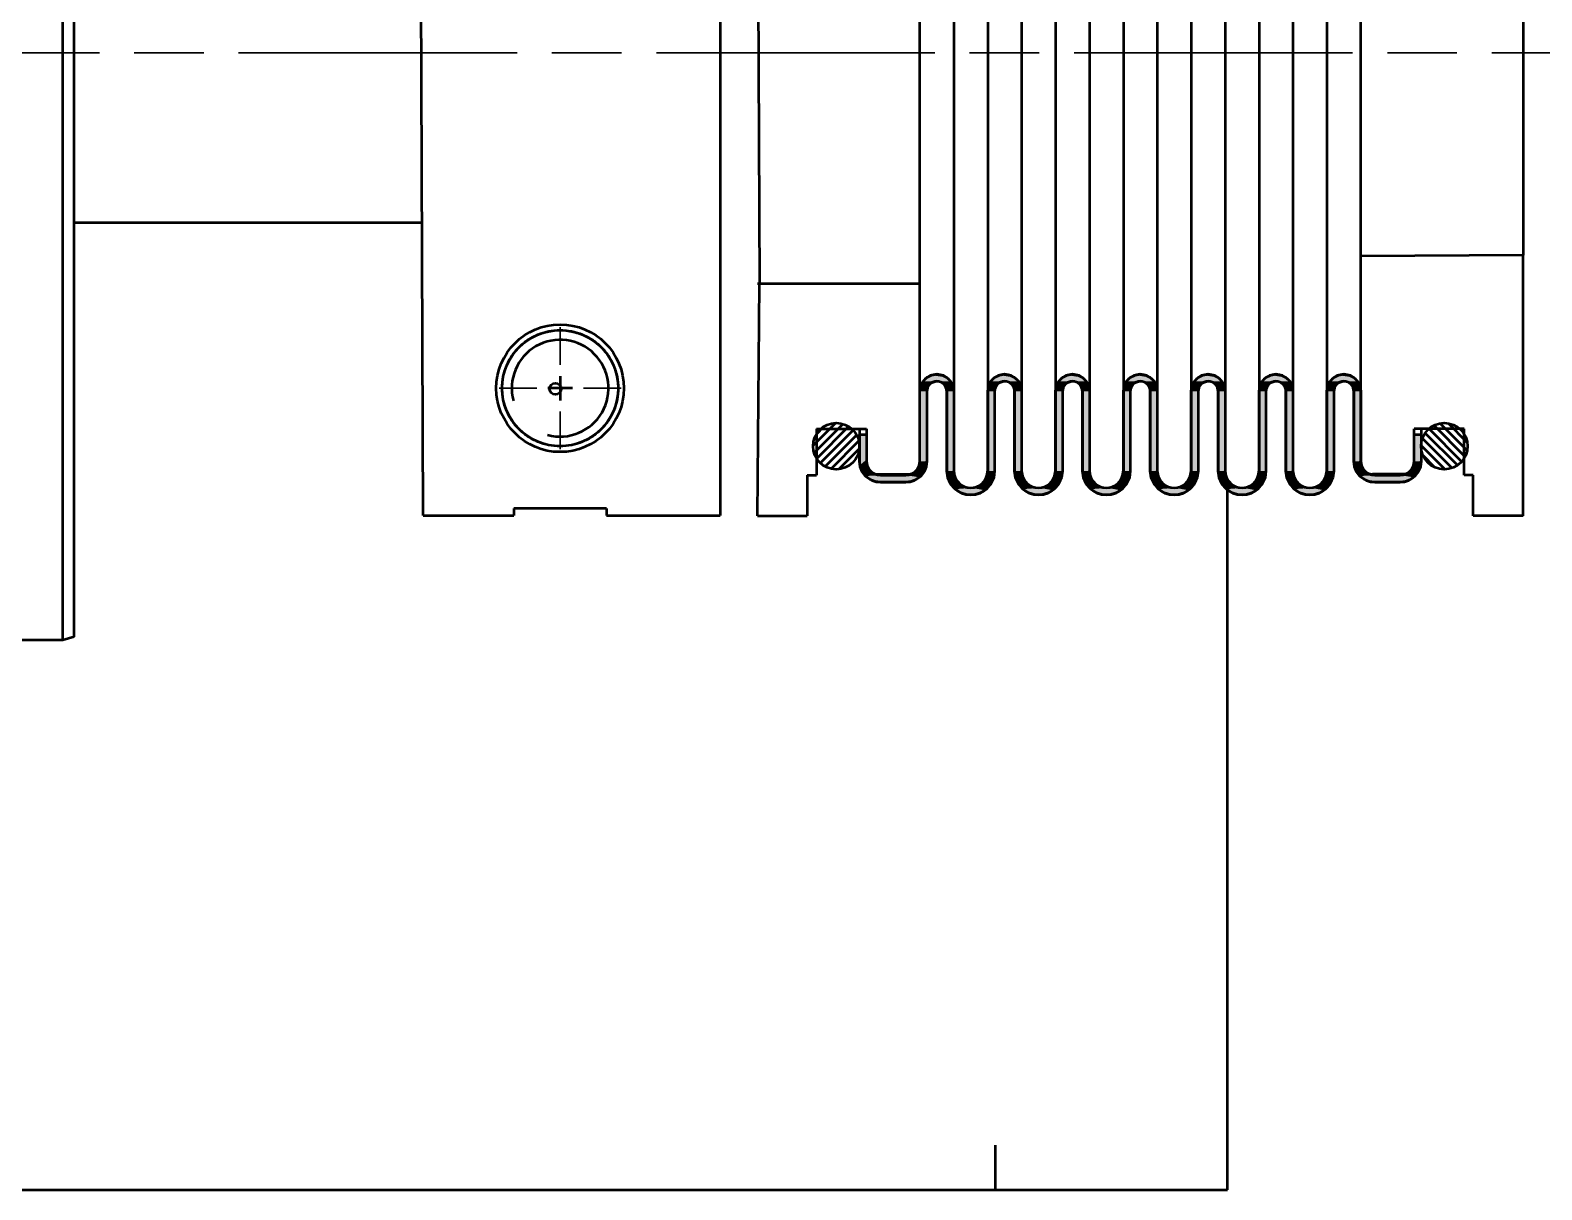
# Model space of a CAD drawing. Header units: millimetres. Extents: x 98 to 4367, y -12 to 2058.
# Drawn here: x 373.4 to 405.97, y 972.85 to 997.84 of the extents above; entities that cross this region are included whole.
import ezdxf

# ---------------------------------------------------------------- set-up
doc = ezdxf.new("R2010")
doc.units = ezdxf.units.MM
for name, pattern in [('AM_ISO08W050', [18, 12, -1.5, 3, -1.5]), ('AUSGEZOGEN', [0]), ('CENTER', [50.8, 31.75, -6.35, 6.35, -6.35])]:
    doc.linetypes.add(name, pattern=pattern)
doc.layers.get('0').update_dxf_attribs({"lineweight": 50})
for name, color, linetype, lineweight in [('DEFAULT_1', 7, 'CENTER', 30), ('L5STAR', 7, 'AUSGEZOGEN', 50), ('M2STAR', 7, 'AM_ISO08W050', 30)]:
    doc.layers.add(name, color=color, linetype=linetype, lineweight=lineweight)

# ---------------------------------------------------------------- blocks, each defined once
blk = doc.blocks.new('R159112030_5')
at = {"layer": 'M2STAR'}
blk.add_line((0, -29.5), (0, 370.107), dxfattribs=at)
blk = doc.blocks.new('*U740')
at = {"color": 2, "linetype": 'Continuous', "extrusion": (0, 0, -1)}
for points in [[(-114.11, 180.11), (-115.14, 180.1), (-113.9, 179.7)], [(-114.43, 180.43), (-116.48, 180.11), (-114.11, 180.11)], [(-116.48, 180.11), (-115.14, 180.1), (-114.11, 180.11)], [(-114.84, 180.64), (-116.15, 180.43), (-114.43, 180.43)], [(-116.15, 180.43), (-116.48, 180.11), (-114.43, 180.43)], [(-115.29, 180.71), (-115.74, 180.64), (-114.84, 180.64)], [(-115.74, 180.64), (-116.15, 180.43), (-114.84, 180.64)], [(-116.48, 180.11), (-115.44, 180.1), (-115.14, 180.1)], [(-116.48, 180.11), (-116.68, 179.7), (-115.44, 180.1)], [(-115.44, 180.1), (-116.68, 179.7), (-115.72, 180)], [(-115.72, 180), (-116.68, 179.7), (-115.95, 179.8)], [(-115.95, 179.8), (-116.68, 179.7), (-116.1, 179.54)], [(-116.68, 179.7), (-116.75, 179.25), (-116.1, 179.54)], [(-116.1, 179.54), (-116.75, 179.25), (-116.15, 179.25)], [(-116.15, 179.25), (-116.75, 172.37), (-116.15, 172.37)], [(-116.75, 179.25), (-116.75, 172.37), (-116.15, 179.25)], [(-116.75, 172.37), (-116.24, 171.79), (-116.15, 172.37)]]:
    blk.add_solid(points, dxfattribs=at)
blk = doc.blocks.new('*U741')
at = {"color": 2, "linetype": 'Continuous', "extrusion": (0, 0, -1)}
for points in [[(-119.96, 180.11), (-120.99, 180.1), (-119.75, 179.7)], [(-120.28, 180.43), (-122.32, 180.11), (-119.96, 180.11)], [(-122.32, 180.11), (-120.99, 180.1), (-119.96, 180.11)], [(-120.69, 180.64), (-122, 180.43), (-120.28, 180.43)], [(-122, 180.43), (-122.32, 180.11), (-120.28, 180.43)], [(-121.14, 180.71), (-121.59, 180.64), (-120.69, 180.64)], [(-121.59, 180.64), (-122, 180.43), (-120.69, 180.64)], [(-122.32, 180.11), (-121.29, 180.1), (-120.99, 180.1)], [(-122.32, 180.11), (-122.53, 179.7), (-121.29, 180.1)], [(-121.29, 180.1), (-122.53, 179.7), (-121.57, 180)], [(-121.57, 180), (-122.53, 179.7), (-121.8, 179.8)], [(-121.8, 179.8), (-122.53, 179.7), (-121.95, 179.54)], [(-122.53, 179.7), (-122.6, 179.25), (-121.95, 179.54)], [(-121.95, 179.54), (-122.6, 179.25), (-122, 179.25)], [(-122, 179.25), (-122.6, 172.37), (-122, 172.37)], [(-122.6, 179.25), (-122.6, 172.37), (-122, 179.25)], [(-122.6, 172.37), (-122.08, 171.79), (-122, 172.37)]]:
    blk.add_solid(points, dxfattribs=at)
blk = doc.blocks.new('*U742')
at = {"color": 2, "linetype": 'Continuous', "extrusion": (0, 0, -1)}
for points in [[(-125.8, 180.11), (-126.84, 180.1), (-125.6, 179.7)], [(-126.13, 180.43), (-128.17, 180.11), (-125.8, 180.11)], [(-128.17, 180.11), (-126.84, 180.1), (-125.8, 180.11)], [(-126.53, 180.64), (-127.84, 180.43), (-126.13, 180.43)], [(-127.84, 180.43), (-128.17, 180.11), (-126.13, 180.43)], [(-126.99, 180.71), (-127.44, 180.64), (-126.53, 180.64)], [(-127.44, 180.64), (-127.84, 180.43), (-126.53, 180.64)], [(-128.17, 180.11), (-127.13, 180.1), (-126.84, 180.1)], [(-128.17, 180.11), (-128.38, 179.7), (-127.13, 180.1)], [(-127.13, 180.1), (-128.38, 179.7), (-127.42, 180)], [(-127.42, 180), (-128.38, 179.7), (-127.65, 179.8)], [(-127.65, 179.8), (-128.38, 179.7), (-127.79, 179.54)], [(-128.38, 179.7), (-128.45, 179.25), (-127.79, 179.54)], [(-127.79, 179.54), (-128.45, 179.25), (-127.85, 179.25)], [(-127.85, 179.25), (-128.45, 172.37), (-127.85, 172.37)], [(-128.45, 179.25), (-128.45, 172.37), (-127.85, 179.25)], [(-128.45, 172.37), (-127.93, 171.79), (-127.85, 172.37)]]:
    blk.add_solid(points, dxfattribs=at)
blk = doc.blocks.new('*U743')
at = {"color": 2, "linetype": 'Continuous', "extrusion": (0, 0, -1)}
for points in [[(-131.65, 180.11), (-132.68, 180.1), (-131.44, 179.7)], [(-131.97, 180.43), (-134.01, 180.11), (-131.65, 180.11)], [(-134.01, 180.11), (-132.68, 180.1), (-131.65, 180.11)], [(-132.38, 180.64), (-133.69, 180.43), (-131.97, 180.43)], [(-133.69, 180.43), (-134.01, 180.11), (-131.97, 180.43)], [(-132.83, 180.71), (-133.28, 180.64), (-132.38, 180.64)], [(-133.28, 180.64), (-133.69, 180.43), (-132.38, 180.64)], [(-134.01, 180.11), (-132.98, 180.1), (-132.68, 180.1)], [(-134.01, 180.11), (-134.22, 179.7), (-132.98, 180.1)], [(-132.98, 180.1), (-134.22, 179.7), (-133.26, 180)], [(-133.26, 180), (-134.22, 179.7), (-133.49, 179.8)], [(-133.49, 179.8), (-134.22, 179.7), (-133.64, 179.54)], [(-134.22, 179.7), (-134.29, 179.25), (-133.64, 179.54)], [(-133.64, 179.54), (-134.29, 179.25), (-133.69, 179.25)], [(-133.69, 179.25), (-134.29, 172.37), (-133.69, 172.37)], [(-134.29, 179.25), (-134.29, 172.37), (-133.69, 179.25)], [(-134.29, 172.37), (-133.78, 171.79), (-133.69, 172.37)]]:
    blk.add_solid(points, dxfattribs=at)
blk = doc.blocks.new('*U744')
at = {"color": 2, "linetype": 'Continuous', "extrusion": (0, 0, -1)}
for points in [[(-137.5, 180.11), (-138.53, 180.1), (-137.29, 179.7)], [(-137.82, 180.43), (-139.86, 180.11), (-137.5, 180.11)], [(-139.86, 180.11), (-138.53, 180.1), (-137.5, 180.11)], [(-138.23, 180.64), (-139.54, 180.43), (-137.82, 180.43)], [(-139.54, 180.43), (-139.86, 180.11), (-137.82, 180.43)], [(-138.68, 180.71), (-139.13, 180.64), (-138.23, 180.64)], [(-139.13, 180.64), (-139.54, 180.43), (-138.23, 180.64)], [(-139.86, 180.11), (-138.83, 180.1), (-138.53, 180.1)], [(-139.86, 180.11), (-140.07, 179.7), (-138.83, 180.1)], [(-138.83, 180.1), (-140.07, 179.7), (-139.11, 180)], [(-139.11, 180), (-140.07, 179.7), (-139.34, 179.8)], [(-139.34, 179.8), (-140.07, 179.7), (-139.49, 179.54)], [(-140.07, 179.7), (-140.14, 179.25), (-139.49, 179.54)], [(-139.49, 179.54), (-140.14, 179.25), (-139.54, 179.25)], [(-139.54, 179.25), (-140.14, 172.37), (-139.54, 172.37)], [(-140.14, 179.25), (-140.14, 172.37), (-139.54, 179.25)], [(-140.14, 172.37), (-139.62, 171.79), (-139.54, 172.37)]]:
    blk.add_solid(points, dxfattribs=at)
blk = doc.blocks.new('*U745')
at = {"color": 2, "linetype": 'Continuous', "extrusion": (0, 0, -1)}
for points in [[(-143.34, 180.11), (-144.37, 180.1), (-143.13, 179.7)], [(-143.66, 180.43), (-145.71, 180.11), (-143.34, 180.11)], [(-145.71, 180.11), (-144.37, 180.1), (-143.34, 180.11)], [(-144.07, 180.64), (-145.38, 180.43), (-143.66, 180.43)], [(-145.38, 180.43), (-145.71, 180.11), (-143.66, 180.43)], [(-144.52, 180.71), (-144.98, 180.64), (-144.07, 180.64)], [(-144.98, 180.64), (-145.38, 180.43), (-144.07, 180.64)], [(-145.71, 180.11), (-144.67, 180.1), (-144.37, 180.1)], [(-145.71, 180.11), (-145.91, 179.7), (-144.67, 180.1)], [(-144.67, 180.1), (-145.91, 179.7), (-144.95, 180)], [(-144.95, 180), (-145.91, 179.7), (-145.18, 179.8)], [(-145.18, 179.8), (-145.91, 179.7), (-145.33, 179.54)], [(-145.91, 179.7), (-145.99, 179.25), (-145.33, 179.54)], [(-145.33, 179.54), (-145.99, 179.25), (-145.39, 179.25)], [(-145.39, 179.25), (-145.99, 172.37), (-145.39, 172.37)], [(-145.99, 179.25), (-145.99, 172.37), (-145.39, 179.25)], [(-145.99, 172.37), (-145.47, 171.79), (-145.39, 172.37)]]:
    blk.add_solid(points, dxfattribs=at)
blk = doc.blocks.new('*U746')
at = {"color": 2, "linetype": 'Continuous', "extrusion": (0, 0, -1)}
for points in [[(-149.19, 180.11), (-150.22, 180.1), (-148.98, 179.7)], [(-149.51, 180.43), (-151.55, 180.11), (-149.19, 180.11)], [(-151.55, 180.11), (-150.22, 180.1), (-149.19, 180.11)], [(-149.92, 180.64), (-151.23, 180.43), (-149.51, 180.43)], [(-151.23, 180.43), (-151.55, 180.11), (-149.51, 180.43)], [(-150.37, 180.71), (-150.82, 180.64), (-149.92, 180.64)], [(-150.82, 180.64), (-151.23, 180.43), (-149.92, 180.64)], [(-151.55, 180.11), (-150.52, 180.1), (-150.22, 180.1)], [(-151.55, 180.11), (-151.76, 179.7), (-150.52, 180.1)], [(-150.52, 180.1), (-151.76, 179.7), (-150.8, 180)], [(-150.8, 180), (-151.76, 179.7), (-151.03, 179.8)], [(-151.03, 179.8), (-151.76, 179.7), (-151.18, 179.54)], [(-151.76, 179.7), (-151.83, 179.25), (-151.18, 179.54)], [(-151.18, 179.54), (-151.83, 179.25), (-151.23, 179.25)], [(-151.23, 179.25), (-151.83, 173.21), (-151.23, 173.21)], [(-151.83, 179.25), (-151.83, 173.21), (-151.23, 179.25)], [(-151.83, 173.21), (-151.29, 172.75), (-151.23, 173.21)]]:
    blk.add_solid(points, dxfattribs=at)
blk = doc.blocks.new('*U747')
at = {"color": 2, "linetype": 'Continuous', "extrusion": (0, 0, -1)}
for points in [[(-115.14, 180.1), (-114.86, 180), (-113.9, 179.7)], [(-114.86, 180), (-114.63, 179.8), (-113.9, 179.7)], [(-114.63, 179.8), (-114.48, 179.54), (-113.9, 179.7)], [(-113.9, 179.7), (-114.48, 179.54), (-113.83, 179.25)], [(-114.48, 179.54), (-114.43, 179.25), (-113.83, 179.25)], [(-113.83, 179.25), (-114.43, 173.21), (-113.83, 173.21)], [(-114.43, 179.25), (-114.43, 173.21), (-113.83, 179.25)], [(-113.34, 172.24), (-113.9, 171.94), (-113, 172.07)], [(-113.6, 172.51), (-114.19, 172.31), (-113.34, 172.24)], [(-114.19, 172.31), (-113.9, 171.94), (-113.34, 172.24)], [(-113.77, 172.84), (-114.37, 172.75), (-113.6, 172.51)], [(-114.37, 172.75), (-114.19, 172.31), (-113.6, 172.51)], [(-113.83, 173.21), (-114.37, 172.75), (-113.77, 172.84)], [(-114.43, 173.21), (-114.37, 172.75), (-113.83, 173.21)]]:
    blk.add_solid(points, dxfattribs=at)
blk = doc.blocks.new('*U748')
at = {"color": 2, "linetype": 'Continuous', "extrusion": (0, 0, -1)}
for points in [[(-120.99, 180.1), (-120.71, 180), (-119.75, 179.7)], [(-120.71, 180), (-120.48, 179.8), (-119.75, 179.7)], [(-120.48, 179.8), (-120.33, 179.54), (-119.75, 179.7)], [(-119.75, 179.7), (-120.33, 179.54), (-119.68, 179.25)], [(-120.33, 179.54), (-120.28, 179.25), (-119.68, 179.25)], [(-119.68, 179.25), (-120.28, 172.37), (-119.68, 172.37)], [(-120.28, 179.25), (-120.28, 172.37), (-119.68, 179.25)], [(-119.68, 172.37), (-120.19, 171.79), (-119.61, 171.92)], [(-120.28, 172.37), (-120.19, 171.79), (-119.68, 172.37)], [(-119.08, 171.19), (-119.57, 170.81), (-118.67, 170.98)], [(-119.4, 171.51), (-119.95, 171.26), (-119.08, 171.19)], [(-119.95, 171.26), (-119.57, 170.81), (-119.08, 171.19)], [(-119.61, 171.92), (-120.19, 171.79), (-119.4, 171.51)], [(-120.19, 171.79), (-119.95, 171.26), (-119.4, 171.51)]]:
    blk.add_solid(points, dxfattribs=at)
blk = doc.blocks.new('*U749')
at = {"color": 2, "linetype": 'Continuous', "extrusion": (0, 0, -1)}
for points in [[(-126.84, 180.1), (-126.55, 180), (-125.6, 179.7)], [(-126.55, 180), (-126.33, 179.8), (-125.6, 179.7)], [(-126.33, 179.8), (-126.18, 179.54), (-125.6, 179.7)], [(-125.6, 179.7), (-126.18, 179.54), (-125.52, 179.25)], [(-126.18, 179.54), (-126.12, 179.25), (-125.52, 179.25)], [(-125.52, 179.25), (-126.12, 172.37), (-125.52, 172.37)], [(-126.12, 179.25), (-126.12, 172.37), (-125.52, 179.25)], [(-125.52, 172.37), (-126.04, 171.79), (-125.45, 171.92)], [(-126.12, 172.37), (-126.04, 171.79), (-125.52, 172.37)], [(-124.92, 171.19), (-125.41, 170.81), (-124.51, 170.98)], [(-125.24, 171.51), (-125.8, 171.26), (-124.92, 171.19)], [(-125.8, 171.26), (-125.41, 170.81), (-124.92, 171.19)], [(-125.45, 171.92), (-126.04, 171.79), (-125.24, 171.51)], [(-126.04, 171.79), (-125.8, 171.26), (-125.24, 171.51)]]:
    blk.add_solid(points, dxfattribs=at)
blk = doc.blocks.new('*U750')
at = {"color": 2, "linetype": 'Continuous', "extrusion": (0, 0, -1)}
for points in [[(-132.68, 180.1), (-132.4, 180), (-131.44, 179.7)], [(-132.4, 180), (-132.17, 179.8), (-131.44, 179.7)], [(-132.17, 179.8), (-132.02, 179.54), (-131.44, 179.7)], [(-131.44, 179.7), (-132.02, 179.54), (-131.37, 179.25)], [(-132.02, 179.54), (-131.97, 179.25), (-131.37, 179.25)], [(-131.37, 179.25), (-131.97, 172.37), (-131.37, 172.37)], [(-131.97, 179.25), (-131.97, 172.37), (-131.37, 179.25)], [(-131.37, 172.37), (-131.89, 171.79), (-131.3, 171.92)], [(-131.97, 172.37), (-131.89, 171.79), (-131.37, 172.37)], [(-130.77, 171.19), (-131.26, 170.81), (-130.36, 170.98)], [(-131.09, 171.51), (-131.64, 171.26), (-130.77, 171.19)], [(-131.64, 171.26), (-131.26, 170.81), (-130.77, 171.19)], [(-131.3, 171.92), (-131.89, 171.79), (-131.09, 171.51)], [(-131.89, 171.79), (-131.64, 171.26), (-131.09, 171.51)]]:
    blk.add_solid(points, dxfattribs=at)
blk = doc.blocks.new('*U751')
at = {"color": 2, "linetype": 'Continuous', "extrusion": (0, 0, -1)}
for points in [[(-138.53, 180.1), (-138.25, 180), (-137.29, 179.7)], [(-138.25, 180), (-138.02, 179.8), (-137.29, 179.7)], [(-138.02, 179.8), (-137.87, 179.54), (-137.29, 179.7)], [(-137.29, 179.7), (-137.87, 179.54), (-137.22, 179.25)], [(-137.87, 179.54), (-137.82, 179.25), (-137.22, 179.25)], [(-137.22, 179.25), (-137.82, 172.37), (-137.22, 172.37)], [(-137.82, 179.25), (-137.82, 172.37), (-137.22, 179.25)], [(-137.22, 172.37), (-137.73, 171.79), (-137.14, 171.92)], [(-137.82, 172.37), (-137.73, 171.79), (-137.22, 172.37)], [(-136.61, 171.19), (-137.1, 170.81), (-136.21, 170.98)], [(-136.94, 171.51), (-137.49, 171.26), (-136.61, 171.19)], [(-137.49, 171.26), (-137.1, 170.81), (-136.61, 171.19)], [(-137.14, 171.92), (-137.73, 171.79), (-136.94, 171.51)], [(-137.73, 171.79), (-137.49, 171.26), (-136.94, 171.51)]]:
    blk.add_solid(points, dxfattribs=at)
blk = doc.blocks.new('*U752')
at = {"color": 2, "linetype": 'Continuous', "extrusion": (0, 0, -1)}
for points in [[(-144.37, 180.1), (-144.09, 180), (-143.13, 179.7)], [(-144.09, 180), (-143.86, 179.8), (-143.13, 179.7)], [(-143.86, 179.8), (-143.71, 179.54), (-143.13, 179.7)], [(-143.13, 179.7), (-143.71, 179.54), (-143.06, 179.25)], [(-143.71, 179.54), (-143.66, 179.25), (-143.06, 179.25)], [(-143.06, 179.25), (-143.66, 172.37), (-143.06, 172.37)], [(-143.66, 179.25), (-143.66, 172.37), (-143.06, 179.25)], [(-143.06, 172.37), (-143.58, 171.79), (-142.99, 171.92)], [(-143.66, 172.37), (-143.58, 171.79), (-143.06, 172.37)], [(-142.46, 171.19), (-142.95, 170.81), (-142.05, 170.98)], [(-142.78, 171.51), (-143.33, 171.26), (-142.46, 171.19)], [(-143.33, 171.26), (-142.95, 170.81), (-142.46, 171.19)], [(-142.99, 171.92), (-143.58, 171.79), (-142.78, 171.51)], [(-143.58, 171.79), (-143.33, 171.26), (-142.78, 171.51)]]:
    blk.add_solid(points, dxfattribs=at)
blk = doc.blocks.new('*U753')
at = {"color": 2, "linetype": 'Continuous', "extrusion": (0, 0, -1)}
for points in [[(-150.22, 180.1), (-149.94, 180), (-148.98, 179.7)], [(-149.94, 180), (-149.71, 179.8), (-148.98, 179.7)], [(-149.71, 179.8), (-149.56, 179.54), (-148.98, 179.7)], [(-148.98, 179.7), (-149.56, 179.54), (-148.91, 179.25)], [(-149.56, 179.54), (-149.51, 179.25), (-148.91, 179.25)], [(-148.91, 179.25), (-149.51, 172.37), (-148.91, 172.37)], [(-149.51, 179.25), (-149.51, 172.37), (-148.91, 179.25)], [(-148.91, 172.37), (-149.42, 171.79), (-148.84, 171.92)], [(-149.51, 172.37), (-149.42, 171.79), (-148.91, 172.37)], [(-148.31, 171.19), (-148.8, 170.81), (-147.9, 170.98)], [(-148.63, 171.51), (-149.18, 171.26), (-148.31, 171.19)], [(-149.18, 171.26), (-148.8, 170.81), (-148.31, 171.19)], [(-148.84, 171.92), (-149.42, 171.79), (-148.63, 171.51)], [(-149.42, 171.79), (-149.18, 171.26), (-148.63, 171.51)]]:
    blk.add_solid(points, dxfattribs=at)
blk = doc.blocks.new('*U754')
at = {"color": 2, "linetype": 'Continuous', "extrusion": (0, 0, -1)}
for points in [[(-108.63, 173.21), (-108.63, 175.51), (-108.69, 172.75)], [(-109.23, 175.51), (-108.69, 172.75), (-108.63, 175.51)], [(-108.69, 172.75), (-109.23, 175.51), (-109.23, 173.21)]]:
    blk.add_solid(points, dxfattribs=at)
blk = doc.blocks.new('*U755')
at = {"color": 2, "linetype": 'Continuous', "extrusion": (0, 0, -1)}
for points in [[(-157.03, 173.21), (-156.43, 175.51), (-157.03, 175.51)], [(-156.43, 175.51), (-157.03, 173.21), (-156.43, 173.21)], [(-155.94, 172.24), (-156.5, 171.94), (-155.6, 172.07)], [(-156.2, 172.51), (-156.79, 172.31), (-155.94, 172.24)], [(-156.79, 172.31), (-156.5, 171.94), (-155.94, 172.24)], [(-156.37, 172.84), (-156.97, 172.75), (-156.2, 172.51)], [(-156.97, 172.75), (-156.79, 172.31), (-156.2, 172.51)], [(-156.43, 173.21), (-156.97, 172.75), (-156.37, 172.84)], [(-157.03, 173.21), (-156.97, 172.75), (-156.43, 173.21)]]:
    blk.add_solid(points, dxfattribs=at)
blk = doc.blocks.new('*U756')
at = {"color": 2, "linetype": 'Continuous', "extrusion": (0, 0, -1)}
for points in [[(-109.23, 173.21), (-109.29, 172.84), (-108.69, 172.75)], [(-109.29, 172.84), (-109.46, 172.51), (-108.69, 172.75)], [(-108.69, 172.75), (-109.46, 172.51), (-108.87, 172.31)], [(-109.46, 172.51), (-109.73, 172.24), (-108.87, 172.31)], [(-108.87, 172.31), (-109.73, 172.24), (-109.16, 171.94)]]:
    blk.add_solid(points, dxfattribs=at)
blk = doc.blocks.new('*U757')
at = {"color": 2, "linetype": 'Continuous', "extrusion": (0, 0, -1)}
for points in [[(-151.83, 173.21), (-151.89, 172.84), (-151.29, 172.75)], [(-151.89, 172.84), (-152.06, 172.51), (-151.29, 172.75)], [(-151.29, 172.75), (-152.06, 172.51), (-151.47, 172.31)], [(-152.06, 172.51), (-152.33, 172.24), (-151.47, 172.31)], [(-151.47, 172.31), (-152.33, 172.24), (-151.76, 171.94)]]:
    blk.add_solid(points, dxfattribs=at)
blk = doc.blocks.new('*U758')
at = {"color": 2, "linetype": 'Continuous', "extrusion": (0, 0, -1)}
for points in [[(-109.73, 172.24), (-110.06, 172.07), (-109.16, 171.94)], [(-110.06, 172.07), (-110.43, 172.01), (-109.16, 171.94)], [(-112.63, 172.01), (-113.9, 171.94), (-109.16, 171.94)], [(-109.16, 171.94), (-110.43, 172.01), (-112.63, 172.01)], [(-113, 172.07), (-113.9, 171.94), (-112.63, 172.01)], [(-109.16, 171.94), (-113.53, 171.65), (-109.53, 171.65)], [(-113.9, 171.94), (-113.53, 171.65), (-109.16, 171.94)], [(-109.53, 171.65), (-113.1, 171.47), (-109.97, 171.47)], [(-113.53, 171.65), (-113.1, 171.47), (-109.53, 171.65)], [(-109.97, 171.47), (-112.63, 171.41), (-110.43, 171.41)], [(-113.1, 171.47), (-112.63, 171.41), (-109.97, 171.47)]]:
    blk.add_solid(points, dxfattribs=at)
blk = doc.blocks.new('*U759')
at = {"color": 2, "linetype": 'Continuous', "extrusion": (0, 0, -1)}
for points in [[(-152.33, 172.24), (-152.66, 172.07), (-151.76, 171.94)], [(-152.66, 172.07), (-153.03, 172.01), (-151.76, 171.94)], [(-155.23, 172.01), (-156.5, 171.94), (-151.76, 171.94)], [(-151.76, 171.94), (-153.03, 172.01), (-155.23, 172.01)], [(-155.6, 172.07), (-156.5, 171.94), (-155.23, 172.01)], [(-151.76, 171.94), (-156.13, 171.65), (-152.13, 171.65)], [(-156.5, 171.94), (-156.13, 171.65), (-151.76, 171.94)], [(-152.13, 171.65), (-155.7, 171.47), (-152.57, 171.47)], [(-156.13, 171.65), (-155.7, 171.47), (-152.13, 171.65)], [(-152.57, 171.47), (-155.23, 171.41), (-153.03, 171.41)], [(-155.7, 171.47), (-155.23, 171.41), (-152.57, 171.47)]]:
    blk.add_solid(points, dxfattribs=at)
blk = doc.blocks.new('*U760')
at = {"color": 2, "linetype": 'Continuous', "extrusion": (0, 0, -1)}
for points in [[(-116.75, 172.37), (-116.83, 171.92), (-116.24, 171.79)], [(-116.83, 171.92), (-117.03, 171.51), (-116.24, 171.79)], [(-116.24, 171.79), (-117.03, 171.51), (-116.48, 171.26)], [(-117.03, 171.51), (-117.36, 171.19), (-116.48, 171.26)], [(-116.48, 171.26), (-117.36, 171.19), (-116.87, 170.81)]]:
    blk.add_solid(points, dxfattribs=at)
blk = doc.blocks.new('*U761')
at = {"color": 2, "linetype": 'Continuous', "extrusion": (0, 0, -1)}
for points in [[(-122.6, 172.37), (-122.67, 171.92), (-122.08, 171.79)], [(-122.67, 171.92), (-122.88, 171.51), (-122.08, 171.79)], [(-122.08, 171.79), (-122.88, 171.51), (-122.33, 171.26)], [(-122.88, 171.51), (-123.2, 171.19), (-122.33, 171.26)], [(-122.33, 171.26), (-123.2, 171.19), (-122.71, 170.81)]]:
    blk.add_solid(points, dxfattribs=at)
blk = doc.blocks.new('*U762')
at = {"color": 2, "linetype": 'Continuous', "extrusion": (0, 0, -1)}
for points in [[(-128.45, 172.37), (-128.52, 171.92), (-127.93, 171.79)], [(-128.52, 171.92), (-128.73, 171.51), (-127.93, 171.79)], [(-127.93, 171.79), (-128.73, 171.51), (-128.17, 171.26)], [(-128.73, 171.51), (-129.05, 171.19), (-128.17, 171.26)], [(-128.17, 171.26), (-129.05, 171.19), (-128.56, 170.81)]]:
    blk.add_solid(points, dxfattribs=at)
blk = doc.blocks.new('*U763')
at = {"color": 2, "linetype": 'Continuous', "extrusion": (0, 0, -1)}
for points in [[(-134.29, 172.37), (-134.36, 171.92), (-133.78, 171.79)], [(-134.36, 171.92), (-134.57, 171.51), (-133.78, 171.79)], [(-133.78, 171.79), (-134.57, 171.51), (-134.02, 171.26)], [(-134.57, 171.51), (-134.9, 171.19), (-134.02, 171.26)], [(-134.02, 171.26), (-134.9, 171.19), (-134.4, 170.81)]]:
    blk.add_solid(points, dxfattribs=at)
blk = doc.blocks.new('*U764')
at = {"color": 2, "linetype": 'Continuous', "extrusion": (0, 0, -1)}
for points in [[(-140.14, 172.37), (-140.21, 171.92), (-139.62, 171.79)], [(-140.21, 171.92), (-140.42, 171.51), (-139.62, 171.79)], [(-139.62, 171.79), (-140.42, 171.51), (-139.87, 171.26)], [(-140.42, 171.51), (-140.74, 171.19), (-139.87, 171.26)], [(-139.87, 171.26), (-140.74, 171.19), (-140.25, 170.81)]]:
    blk.add_solid(points, dxfattribs=at)
blk = doc.blocks.new('*U765')
at = {"color": 2, "linetype": 'Continuous', "extrusion": (0, 0, -1)}
for points in [[(-145.99, 172.37), (-146.06, 171.92), (-145.47, 171.79)], [(-146.06, 171.92), (-146.26, 171.51), (-145.47, 171.79)], [(-145.47, 171.79), (-146.26, 171.51), (-145.71, 171.26)], [(-146.26, 171.51), (-146.59, 171.19), (-145.71, 171.26)], [(-145.71, 171.26), (-146.59, 171.19), (-146.1, 170.81)]]:
    blk.add_solid(points, dxfattribs=at)
blk = doc.blocks.new('*U766')
at = {"color": 2, "linetype": 'Continuous', "extrusion": (0, 0, -1)}
for points in [[(-117.36, 171.19), (-117.76, 170.98), (-116.87, 170.81)], [(-117.76, 170.98), (-118.22, 170.91), (-116.87, 170.81)], [(-118.22, 170.91), (-119.57, 170.81), (-116.87, 170.81)], [(-116.87, 170.81), (-119.07, 170.5), (-117.36, 170.5)], [(-119.57, 170.81), (-119.07, 170.5), (-116.87, 170.81)], [(-118.67, 170.98), (-119.57, 170.81), (-118.22, 170.91)], [(-117.36, 170.5), (-118.51, 170.33), (-117.92, 170.33)], [(-119.07, 170.5), (-118.51, 170.33), (-117.36, 170.5)]]:
    blk.add_solid(points, dxfattribs=at)
blk = doc.blocks.new('*U767')
at = {"color": 2, "linetype": 'Continuous', "extrusion": (0, 0, -1)}
for points in [[(-123.2, 171.19), (-123.61, 170.98), (-122.71, 170.81)], [(-123.61, 170.98), (-124.06, 170.91), (-122.71, 170.81)], [(-124.06, 170.91), (-125.41, 170.81), (-122.71, 170.81)], [(-122.71, 170.81), (-124.92, 170.5), (-123.21, 170.5)], [(-125.41, 170.81), (-124.92, 170.5), (-122.71, 170.81)], [(-124.51, 170.98), (-125.41, 170.81), (-124.06, 170.91)], [(-123.21, 170.5), (-124.36, 170.33), (-123.77, 170.33)], [(-124.92, 170.5), (-124.36, 170.33), (-123.21, 170.5)]]:
    blk.add_solid(points, dxfattribs=at)
blk = doc.blocks.new('*U768')
at = {"color": 2, "linetype": 'Continuous', "extrusion": (0, 0, -1)}
for points in [[(-129.05, 171.19), (-129.46, 170.98), (-128.56, 170.81)], [(-129.46, 170.98), (-129.91, 170.91), (-128.56, 170.81)], [(-129.91, 170.91), (-131.26, 170.81), (-128.56, 170.81)], [(-128.56, 170.81), (-130.76, 170.5), (-129.05, 170.5)], [(-131.26, 170.81), (-130.76, 170.5), (-128.56, 170.81)], [(-130.36, 170.98), (-131.26, 170.81), (-129.91, 170.91)], [(-129.05, 170.5), (-130.2, 170.33), (-129.61, 170.33)], [(-130.76, 170.5), (-130.2, 170.33), (-129.05, 170.5)]]:
    blk.add_solid(points, dxfattribs=at)
blk = doc.blocks.new('*U769')
at = {"color": 2, "linetype": 'Continuous', "extrusion": (0, 0, -1)}
for points in [[(-134.9, 171.19), (-135.3, 170.98), (-134.4, 170.81)], [(-135.3, 170.98), (-135.75, 170.91), (-134.4, 170.81)], [(-135.75, 170.91), (-137.1, 170.81), (-134.4, 170.81)], [(-134.4, 170.81), (-136.61, 170.5), (-134.9, 170.5)], [(-137.1, 170.81), (-136.61, 170.5), (-134.4, 170.81)], [(-136.21, 170.98), (-137.1, 170.81), (-135.75, 170.91)], [(-134.9, 170.5), (-136.05, 170.33), (-135.46, 170.33)], [(-136.61, 170.5), (-136.05, 170.33), (-134.9, 170.5)]]:
    blk.add_solid(points, dxfattribs=at)
blk = doc.blocks.new('*U770')
at = {"color": 2, "linetype": 'Continuous', "extrusion": (0, 0, -1)}
for points in [[(-140.74, 171.19), (-141.15, 170.98), (-140.25, 170.81)], [(-141.15, 170.98), (-141.6, 170.91), (-140.25, 170.81)], [(-141.6, 170.91), (-142.95, 170.81), (-140.25, 170.81)], [(-140.25, 170.81), (-142.46, 170.5), (-140.74, 170.5)], [(-142.95, 170.81), (-142.46, 170.5), (-140.25, 170.81)], [(-142.05, 170.98), (-142.95, 170.81), (-141.6, 170.91)], [(-140.74, 170.5), (-141.89, 170.33), (-141.31, 170.33)], [(-142.46, 170.5), (-141.89, 170.33), (-140.74, 170.5)]]:
    blk.add_solid(points, dxfattribs=at)
blk = doc.blocks.new('*U771')
at = {"color": 2, "linetype": 'Continuous', "extrusion": (0, 0, -1)}
for points in [[(-146.59, 171.19), (-147, 170.98), (-146.1, 170.81)], [(-147, 170.98), (-147.45, 170.91), (-146.1, 170.81)], [(-147.45, 170.91), (-148.8, 170.81), (-146.1, 170.81)], [(-146.1, 170.81), (-148.3, 170.5), (-146.59, 170.5)], [(-148.8, 170.81), (-148.3, 170.5), (-146.1, 170.81)], [(-147.9, 170.98), (-148.8, 170.81), (-147.45, 170.91)], [(-146.59, 170.5), (-147.74, 170.33), (-147.15, 170.33)], [(-148.3, 170.5), (-147.74, 170.33), (-146.59, 170.5)]]:
    blk.add_solid(points, dxfattribs=at)

msp = doc.modelspace()

# ---------------------------------------------------------------- linework, layer by layer
at = {"color": 7, "linetype": 'Continuous'}
for p, q in [((374.102, 984.696), (374.102, 1009.696)), ((374.352, 984.763), (374.352, 1009.629)), ((374.352, 993.696), (381.87, 993.696)), ((374.102, 984.696), (372.702, 984.696)), ((374.352, 984.763), (374.102, 984.696))]:
    msp.add_line(p, q, dxfattribs=at)
for p, q in [((388.269, 1007.375), (388.269, 993.724)), ((389.069, 1002.375), (389.112, 992.375)), ((405.569, 1001.989), (405.569, 992.989)), ((405.569, 992.989), (402.069, 992.974)), ((399.201, 972.85), (399.201, 987.933)), ((394.201, 972.85), (394.201, 973.808)), ((334.201, 972.85), (399.201, 972.85))]:
    msp.add_line(p, q)
at = {"linetype": 'Continuous'}
for p, q in [((393.3, 1006.409), (393.3, 988.34)), ((394.031, 1006.409), (394.031, 988.34)), ((394.761, 1006.409), (394.761, 988.34)), ((395.492, 1006.409), (395.492, 988.34)), ((396.223, 1006.409), (396.223, 988.34)), ((396.954, 1006.409), (396.954, 988.34)), ((397.684, 1006.409), (397.684, 988.34)), ((398.415, 1006.409), (398.415, 988.34)), ((399.146, 1006.409), (399.146, 988.34)), ((399.877, 1006.409), (399.877, 988.34)), ((400.607, 1006.409), (400.607, 988.34)), ((401.338, 1006.409), (401.338, 988.34)), ((392.569, 988.525), (392.569, 1006.225)), ((402.069, 988.525), (402.069, 1006.225)), ((388.269, 993.724), (388.269, 987.383)), ((405.569, 987.375), (405.569, 992.989)), ((389.069, 987.375), (389.112, 992.375)), ((392.569, 992.375), (389.069, 992.375)), ((384.819, 990.387), (384.819, 989.862)), ((385.082, 990.125), (384.557, 990.125)), ((392.569, 990.059), (392.587, 990.172)), ((392.719, 990.059), (392.719, 988.55)), ((393.15, 990.059), (393.15, 988.34)), ((394.031, 990.059), (394.048, 990.172)), ((394.181, 990.059), (394.181, 988.34)), ((394.611, 990.059), (394.611, 988.34)), ((395.492, 990.059), (395.51, 990.172)), ((395.642, 990.059), (395.642, 988.34)), ((396.073, 990.059), (396.073, 988.34)), ((396.954, 990.059), (396.972, 990.172)), ((397.104, 990.059), (397.104, 988.34)), ((397.534, 990.059), (397.534, 988.34)), ((398.415, 990.059), (398.433, 990.172)), ((398.565, 990.059), (398.565, 988.34)), ((398.996, 990.059), (398.996, 988.34)), ((399.877, 990.059), (399.895, 990.172)), ((400.027, 990.059), (400.027, 988.34)), ((400.457, 990.059), (400.457, 988.34)), ((401.338, 990.059), (401.356, 990.172)), ((401.488, 990.059), (401.488, 988.34)), ((401.919, 990.059), (401.919, 988.55)), ((390.271, 988.888), (390.755, 989.373)), ((390.291, 988.732), (390.911, 989.352)), ((390.344, 989.25), (391.419, 989.25)), ((390.344, 989.25), (390.344, 988.25)), ((390.347, 988.611), (391.033, 989.297)), ((390.355, 989.149), (390.495, 989.289)), ((390.426, 988.513), (391.131, 989.218)), ((390.528, 988.438), (391.206, 989.116)), ((391.269, 989.25), (391.269, 988.55)), ((391.269, 989.125), (391.419, 989.125)), ((391.419, 989.25), (391.419, 988.425)), ((404.294, 989.25), (403.219, 989.25)), ((403.219, 988.425), (403.219, 989.25)), ((403.219, 989.125), (403.369, 989.125)), ((403.369, 989.25), (403.369, 988.55)), ((404.15, 988.465), (403.459, 989.155)), ((404.243, 988.548), (403.543, 989.249)), ((404.314, 988.654), (403.648, 989.32)), ((404.358, 988.787), (403.782, 989.363)), ((404.357, 988.965), (403.959, 989.363)), ((404.294, 988.25), (404.294, 989.25)), ((390.656, 988.39), (391.254, 988.988)), ((390.825, 988.382), (391.262, 988.818)), ((403.884, 988.377), (403.371, 988.89)), ((404.032, 988.406), (403.4, 989.038)), ((391.419, 988.55), (391.434, 988.457)), ((391.419, 988.425), (391.569, 988.275)), ((402.069, 988.55), (402.084, 988.457)), ((403.219, 988.425), (403.069, 988.275)), ((403.66, 988.425), (403.419, 988.665)), ((390.144, 988.25), (390.344, 988.25)), ((390.144, 988.25), (390.144, 987.375)), ((391.569, 988.275), (392.319, 988.275)), ((391.719, 988.275), (391.719, 988.25)), ((391.719, 988.25), (392.269, 988.25)), ((391.719, 988.1), (392.269, 988.1)), ((392.269, 988.275), (392.269, 988.25)), ((392.269, 988.25), (392.362, 988.264)), ((393.3, 988.34), (393.318, 988.227)), ((394.761, 988.34), (394.779, 988.227)), ((396.223, 988.34), (396.241, 988.227)), ((397.684, 988.34), (397.702, 988.227)), ((399.146, 988.34), (399.164, 988.227)), ((400.607, 988.34), (400.625, 988.227)), ((403.069, 988.275), (402.319, 988.275)), ((402.369, 988.275), (402.369, 988.25)), ((402.369, 988.25), (402.919, 988.25)), ((402.369, 988.1), (402.919, 988.1)), ((402.919, 988.275), (402.919, 988.25)), ((402.919, 988.25), (403.012, 988.264)), ((404.494, 988.25), (404.294, 988.25)), ((404.494, 987.375), (404.494, 988.25)), ((393.665, 987.975), (393.778, 987.993)), ((395.127, 987.975), (395.24, 987.993)), ((396.588, 987.975), (396.701, 987.993)), ((398.05, 987.975), (398.163, 987.993)), ((399.511, 987.975), (399.624, 987.993)), ((400.973, 987.975), (401.086, 987.993)), ((383.819, 987.533), (383.819, 987.383)), ((385.819, 987.533), (383.819, 987.533)), ((385.819, 987.533), (385.819, 987.383)), ((381.87, 987.383), (383.819, 987.383)), ((385.819, 987.383), (388.269, 987.383)), ((389.069, 987.375), (390.144, 987.375)), ((405.569, 987.375), (404.494, 987.375))]:
    msp.add_line(p, q, dxfattribs=at)
at = {"color": 0, "linetype": 'Continuous'}
for points in [[(392.934, 990.425), (393.047, 990.407), (393.149, 990.355), (393.23, 990.274), (393.282, 990.172), (393.3, 990.059), (393.3, 988.34), (393.171, 988.195), (393.15, 988.34), (393.15, 990.059), (393.137, 990.133), (393.099, 990.198), (393.042, 990.246), (392.972, 990.271), (392.897, 990.271), (392.587, 990.172), (392.639, 990.274), (392.72, 990.355), (392.821, 990.407), (392.934, 990.425)], [(393.15, 990.059), (393.137, 990.133), (393.099, 990.198), (393.042, 990.246), (392.972, 990.271), (392.897, 990.271), (392.587, 990.172), (392.639, 990.274), (392.72, 990.355), (392.821, 990.407), (392.934, 990.425)], [(392.934, 990.425), (393.047, 990.407), (393.149, 990.355), (393.23, 990.274), (393.282, 990.172), (393.3, 990.059)], [(394.396, 990.425), (394.509, 990.407), (394.611, 990.355), (394.692, 990.274), (394.743, 990.172), (394.761, 990.059), (394.761, 988.34), (394.632, 988.195), (394.611, 988.34), (394.611, 990.059), (394.598, 990.133), (394.561, 990.198), (394.504, 990.246), (394.433, 990.271), (394.359, 990.271), (394.048, 990.172), (394.1, 990.274), (394.181, 990.355), (394.283, 990.407), (394.396, 990.425)], [(394.611, 990.059), (394.598, 990.133), (394.561, 990.198), (394.504, 990.246), (394.433, 990.271), (394.359, 990.271), (394.048, 990.172), (394.1, 990.274), (394.181, 990.355), (394.283, 990.407), (394.396, 990.425)], [(394.396, 990.425), (394.509, 990.407), (394.611, 990.355), (394.692, 990.274), (394.743, 990.172), (394.761, 990.059)], [(395.857, 990.425), (395.97, 990.407), (396.072, 990.355), (396.153, 990.274), (396.205, 990.172), (396.223, 990.059), (396.223, 988.34), (396.094, 988.195), (396.073, 988.34), (396.073, 990.059), (396.06, 990.133), (396.022, 990.198), (395.965, 990.246), (395.895, 990.271), (395.82, 990.271), (395.51, 990.172), (395.562, 990.274), (395.643, 990.355), (395.745, 990.407), (395.857, 990.425)], [(396.073, 990.059), (396.06, 990.133), (396.022, 990.198), (395.965, 990.246), (395.895, 990.271), (395.82, 990.271), (395.51, 990.172), (395.562, 990.274), (395.643, 990.355), (395.745, 990.407), (395.857, 990.425)], [(395.857, 990.425), (395.97, 990.407), (396.072, 990.355), (396.153, 990.274), (396.205, 990.172), (396.223, 990.059)], [(397.319, 990.425), (397.432, 990.407), (397.534, 990.355), (397.615, 990.274), (397.667, 990.172), (397.684, 990.059), (397.684, 988.34), (397.555, 988.195), (397.534, 988.34), (397.534, 990.059), (397.521, 990.133), (397.484, 990.198), (397.427, 990.246), (397.356, 990.271), (397.282, 990.271), (396.972, 990.172), (397.023, 990.274), (397.104, 990.355), (397.206, 990.407), (397.319, 990.425)], [(397.534, 990.059), (397.521, 990.133), (397.484, 990.198), (397.427, 990.246), (397.356, 990.271), (397.282, 990.271), (396.972, 990.172), (397.023, 990.274), (397.104, 990.355), (397.206, 990.407), (397.319, 990.425)], [(397.319, 990.425), (397.432, 990.407), (397.534, 990.355), (397.615, 990.274), (397.667, 990.172), (397.684, 990.059)], [(398.781, 990.425), (398.893, 990.407), (398.995, 990.355), (399.076, 990.274), (399.128, 990.172), (399.146, 990.059), (399.146, 988.34), (399.017, 988.195), (398.996, 988.34), (398.996, 990.059), (398.983, 990.133), (398.946, 990.198), (398.888, 990.246), (398.818, 990.271), (398.743, 990.271), (398.433, 990.172), (398.485, 990.274), (398.566, 990.355), (398.668, 990.407), (398.781, 990.425)], [(398.996, 990.059), (398.983, 990.133), (398.946, 990.198), (398.888, 990.246), (398.818, 990.271), (398.743, 990.271), (398.433, 990.172), (398.485, 990.274), (398.566, 990.355), (398.668, 990.407), (398.781, 990.425)], [(398.781, 990.425), (398.893, 990.407), (398.995, 990.355), (399.076, 990.274), (399.128, 990.172), (399.146, 990.059)], [(400.242, 990.425), (400.355, 990.407), (400.457, 990.355), (400.538, 990.274), (400.59, 990.172), (400.607, 990.059), (400.607, 988.34), (400.478, 988.195), (400.457, 988.34), (400.457, 990.059), (400.444, 990.133), (400.407, 990.198), (400.35, 990.246), (400.279, 990.271), (400.205, 990.271), (399.895, 990.172), (399.946, 990.274), (400.027, 990.355), (400.129, 990.407), (400.242, 990.425)], [(400.457, 990.059), (400.444, 990.133), (400.407, 990.198), (400.35, 990.246), (400.279, 990.271), (400.205, 990.271), (399.895, 990.172), (399.946, 990.274), (400.027, 990.355), (400.129, 990.407), (400.242, 990.425)], [(400.242, 990.425), (400.355, 990.407), (400.457, 990.355), (400.538, 990.274), (400.59, 990.172), (400.607, 990.059)], [(401.704, 990.425), (401.817, 990.407), (401.918, 990.355), (401.999, 990.274), (402.051, 990.172), (402.069, 990.059), (402.069, 988.55), (401.934, 988.433), (401.919, 988.55), (401.919, 990.059), (401.906, 990.133), (401.869, 990.198), (401.811, 990.246), (401.741, 990.271), (401.666, 990.271), (401.356, 990.172), (401.408, 990.274), (401.489, 990.355), (401.591, 990.407), (401.704, 990.425)], [(401.919, 990.059), (401.906, 990.133), (401.869, 990.198), (401.811, 990.246), (401.741, 990.271), (401.666, 990.271), (401.356, 990.172), (401.408, 990.274), (401.489, 990.355), (401.591, 990.407), (401.704, 990.425)], [(401.704, 990.425), (401.817, 990.407), (401.918, 990.355), (401.999, 990.274), (402.051, 990.172), (402.069, 990.059)], [(392.769, 990.198), (392.732, 990.133), (392.719, 990.059), (392.719, 988.55), (392.704, 988.433), (392.659, 988.325), (392.587, 988.231), (392.362, 988.264), (392.445, 988.307), (392.512, 988.373), (392.554, 988.457), (392.569, 988.55), (392.569, 990.059), (392.587, 990.172), (392.897, 990.271), (392.827, 990.246), (392.769, 990.198)], [(392.769, 990.198), (392.732, 990.133), (392.719, 990.059)], [(392.897, 990.271), (392.827, 990.246), (392.769, 990.198)], [(394.231, 990.198), (394.194, 990.133), (394.181, 990.059), (394.181, 988.34), (394.16, 988.195), (394.099, 988.061), (394.003, 987.951), (393.778, 987.993), (393.88, 988.044), (393.961, 988.125), (394.013, 988.227), (394.031, 988.34), (394.031, 990.059), (394.048, 990.172), (394.359, 990.271), (394.288, 990.246), (394.231, 990.198)], [(394.231, 990.198), (394.194, 990.133), (394.181, 990.059)], [(394.359, 990.271), (394.288, 990.246), (394.231, 990.198)], [(395.692, 990.198), (395.655, 990.133), (395.642, 990.059), (395.642, 988.34), (395.621, 988.195), (395.56, 988.061), (395.464, 987.951), (395.24, 987.993), (395.341, 988.044), (395.422, 988.125), (395.474, 988.227), (395.492, 988.34), (395.492, 990.059), (395.51, 990.172), (395.82, 990.271), (395.75, 990.246), (395.692, 990.198)], [(395.692, 990.198), (395.655, 990.133), (395.642, 990.059)], [(395.82, 990.271), (395.75, 990.246), (395.692, 990.198)], [(397.154, 990.198), (397.117, 990.133), (397.104, 990.059), (397.104, 988.34), (397.083, 988.195), (397.022, 988.061), (396.926, 987.951), (396.701, 987.993), (396.803, 988.044), (396.884, 988.125), (396.936, 988.227), (396.954, 988.34), (396.954, 990.059), (396.972, 990.172), (397.282, 990.271), (397.211, 990.246), (397.154, 990.198)], [(397.154, 990.198), (397.117, 990.133), (397.104, 990.059)], [(397.282, 990.271), (397.211, 990.246), (397.154, 990.198)], [(398.616, 990.198), (398.578, 990.133), (398.565, 990.059), (398.565, 988.34), (398.544, 988.195), (398.483, 988.061), (398.387, 987.951), (398.163, 987.993), (398.265, 988.044), (398.345, 988.125), (398.397, 988.227), (398.415, 988.34), (398.415, 990.059), (398.433, 990.172), (398.743, 990.271), (398.673, 990.246), (398.616, 990.198)], [(398.616, 990.198), (398.578, 990.133), (398.565, 990.059)], [(398.743, 990.271), (398.673, 990.246), (398.616, 990.198)], [(400.077, 990.198), (400.04, 990.133), (400.027, 990.059), (400.027, 988.34), (400.006, 988.195), (399.945, 988.061), (399.849, 987.951), (399.624, 987.993), (399.726, 988.044), (399.807, 988.125), (399.859, 988.227), (399.877, 988.34), (399.877, 990.059), (399.895, 990.172), (400.205, 990.271), (400.134, 990.246), (400.077, 990.198)], [(400.077, 990.198), (400.04, 990.133), (400.027, 990.059)], [(400.205, 990.271), (400.134, 990.246), (400.077, 990.198)], [(401.539, 990.198), (401.501, 990.133), (401.488, 990.059), (401.488, 988.34), (401.467, 988.195), (401.406, 988.061), (401.31, 987.951), (401.086, 987.993), (401.188, 988.044), (401.268, 988.125), (401.32, 988.227), (401.338, 988.34), (401.338, 990.059), (401.356, 990.172), (401.666, 990.271), (401.596, 990.246), (401.539, 990.198)], [(401.539, 990.198), (401.501, 990.133), (401.488, 990.059)], [(401.666, 990.271), (401.596, 990.246), (401.539, 990.198)], [(391.269, 988.55), (391.269, 989.125), (391.419, 989.125), (391.419, 988.55), (391.284, 988.433), (391.269, 988.55)], [(403.219, 988.55), (403.219, 989.125), (403.369, 989.125), (403.369, 988.55), (403.354, 988.433), (403.309, 988.325), (403.237, 988.231), (403.012, 988.264), (403.095, 988.307), (403.162, 988.373), (403.204, 988.457), (403.219, 988.55)], [(391.419, 988.55), (391.284, 988.433), (391.269, 988.55)], [(391.434, 988.457), (391.476, 988.373), (391.543, 988.307), (391.401, 988.231), (391.329, 988.325), (391.284, 988.433), (391.419, 988.55), (391.434, 988.457)], [(391.434, 988.457), (391.476, 988.373), (391.543, 988.307), (391.401, 988.231), (391.329, 988.325), (391.284, 988.433)], [(392.719, 988.55), (392.704, 988.433), (392.659, 988.325), (392.587, 988.231), (392.362, 988.264), (392.445, 988.307), (392.512, 988.373), (392.554, 988.457), (392.569, 988.55)], [(402.069, 988.55), (401.934, 988.433), (401.919, 988.55)], [(402.084, 988.457), (402.126, 988.373), (402.193, 988.307), (402.051, 988.231), (401.979, 988.325), (401.934, 988.433), (402.069, 988.55), (402.084, 988.457)], [(402.084, 988.457), (402.126, 988.373), (402.193, 988.307), (402.051, 988.231), (401.979, 988.325), (401.934, 988.433)], [(403.369, 988.55), (403.354, 988.433), (403.309, 988.325), (403.237, 988.231), (403.012, 988.264), (403.095, 988.307), (403.162, 988.373), (403.204, 988.457), (403.219, 988.55)], [(392.269, 988.25), (392.362, 988.264), (392.587, 988.231), (392.494, 988.16), (392.385, 988.115), (392.269, 988.1), (391.719, 988.1), (391.603, 988.115), (391.494, 988.16), (391.401, 988.231), (391.543, 988.307), (391.626, 988.264), (391.719, 988.25), (392.269, 988.25)], [(391.719, 988.1), (391.603, 988.115), (391.494, 988.16), (391.401, 988.231)], [(391.543, 988.307), (391.626, 988.264), (391.719, 988.25)], [(392.587, 988.231), (392.494, 988.16), (392.385, 988.115), (392.269, 988.1)], [(393.3, 988.34), (393.171, 988.195), (393.15, 988.34)], [(393.318, 988.227), (393.37, 988.125), (393.45, 988.044), (393.328, 987.951), (393.232, 988.061), (393.171, 988.195), (393.3, 988.34), (393.318, 988.227)], [(393.318, 988.227), (393.37, 988.125), (393.45, 988.044), (393.328, 987.951), (393.232, 988.061), (393.171, 988.195)], [(394.181, 988.34), (394.16, 988.195), (394.099, 988.061), (394.003, 987.951), (393.778, 987.993), (393.88, 988.044), (393.961, 988.125), (394.013, 988.227), (394.031, 988.34)], [(394.761, 988.34), (394.632, 988.195), (394.611, 988.34)], [(394.779, 988.227), (394.831, 988.125), (394.912, 988.044), (394.789, 987.951), (394.693, 988.061), (394.632, 988.195), (394.761, 988.34), (394.779, 988.227)], [(394.779, 988.227), (394.831, 988.125), (394.912, 988.044), (394.789, 987.951), (394.693, 988.061), (394.632, 988.195)], [(395.642, 988.34), (395.621, 988.195), (395.56, 988.061), (395.464, 987.951), (395.24, 987.993), (395.341, 988.044), (395.422, 988.125), (395.474, 988.227), (395.492, 988.34)], [(396.223, 988.34), (396.094, 988.195), (396.073, 988.34)], [(396.241, 988.227), (396.293, 988.125), (396.373, 988.044), (396.251, 987.951), (396.155, 988.061), (396.094, 988.195), (396.223, 988.34), (396.241, 988.227)], [(396.241, 988.227), (396.293, 988.125), (396.373, 988.044), (396.251, 987.951), (396.155, 988.061), (396.094, 988.195)], [(397.104, 988.34), (397.083, 988.195), (397.022, 988.061), (396.926, 987.951), (396.701, 987.993), (396.803, 988.044), (396.884, 988.125), (396.936, 988.227), (396.954, 988.34)], [(397.684, 988.34), (397.555, 988.195), (397.534, 988.34)], [(397.702, 988.227), (397.754, 988.125), (397.835, 988.044), (397.712, 987.951), (397.616, 988.061), (397.555, 988.195), (397.684, 988.34), (397.702, 988.227)], [(397.702, 988.227), (397.754, 988.125), (397.835, 988.044), (397.712, 987.951), (397.616, 988.061), (397.555, 988.195)], [(398.565, 988.34), (398.544, 988.195), (398.483, 988.061), (398.387, 987.951), (398.163, 987.993), (398.265, 988.044), (398.345, 988.125), (398.397, 988.227), (398.415, 988.34)], [(399.146, 988.34), (399.017, 988.195), (398.996, 988.34)], [(399.164, 988.227), (399.216, 988.125), (399.297, 988.044), (399.174, 987.951), (399.078, 988.061), (399.017, 988.195), (399.146, 988.34), (399.164, 988.227)], [(399.164, 988.227), (399.216, 988.125), (399.297, 988.044), (399.174, 987.951), (399.078, 988.061), (399.017, 988.195)], [(400.027, 988.34), (400.006, 988.195), (399.945, 988.061), (399.849, 987.951), (399.624, 987.993), (399.726, 988.044), (399.807, 988.125), (399.859, 988.227), (399.877, 988.34)], [(400.607, 988.34), (400.478, 988.195), (400.457, 988.34)], [(400.625, 988.227), (400.677, 988.125), (400.758, 988.044), (400.635, 987.951), (400.539, 988.061), (400.478, 988.195), (400.607, 988.34), (400.625, 988.227)], [(400.625, 988.227), (400.677, 988.125), (400.758, 988.044), (400.635, 987.951), (400.539, 988.061), (400.478, 988.195)], [(401.488, 988.34), (401.467, 988.195), (401.406, 988.061), (401.31, 987.951), (401.086, 987.993), (401.188, 988.044), (401.268, 988.125), (401.32, 988.227), (401.338, 988.34)], [(402.919, 988.25), (403.012, 988.264), (403.237, 988.231), (403.144, 988.16), (403.035, 988.115), (402.919, 988.1), (402.369, 988.1), (402.253, 988.115), (402.144, 988.16), (402.051, 988.231), (402.193, 988.307), (402.276, 988.264), (402.369, 988.25), (402.919, 988.25)], [(402.369, 988.1), (402.253, 988.115), (402.144, 988.16), (402.051, 988.231)], [(402.193, 988.307), (402.276, 988.264), (402.369, 988.25)], [(403.237, 988.231), (403.144, 988.16), (403.035, 988.115), (402.919, 988.1)], [(393.665, 987.975), (393.778, 987.993), (394.003, 987.951), (393.879, 987.871), (393.739, 987.83), (393.592, 987.83), (393.451, 987.871), (393.328, 987.951), (393.45, 988.044), (393.552, 987.993), (393.665, 987.975)], [(394.003, 987.951), (393.879, 987.871), (393.739, 987.83), (393.592, 987.83), (393.451, 987.871), (393.328, 987.951)], [(393.45, 988.044), (393.552, 987.993), (393.665, 987.975)], [(395.127, 987.975), (395.24, 987.993), (395.464, 987.951), (395.341, 987.871), (395.2, 987.83), (395.053, 987.83), (394.913, 987.871), (394.789, 987.951), (394.912, 988.044), (395.014, 987.993), (395.127, 987.975)], [(395.464, 987.951), (395.341, 987.871), (395.2, 987.83), (395.053, 987.83), (394.913, 987.871), (394.789, 987.951)], [(394.912, 988.044), (395.014, 987.993), (395.127, 987.975)], [(396.588, 987.975), (396.701, 987.993), (396.926, 987.951), (396.802, 987.871), (396.662, 987.83), (396.515, 987.83), (396.374, 987.871), (396.251, 987.951), (396.373, 988.044), (396.475, 987.993), (396.588, 987.975)], [(396.926, 987.951), (396.802, 987.871), (396.662, 987.83), (396.515, 987.83), (396.374, 987.871), (396.251, 987.951)], [(396.373, 988.044), (396.475, 987.993), (396.588, 987.975)], [(398.05, 987.975), (398.163, 987.993), (398.387, 987.951), (398.264, 987.871), (398.123, 987.83), (397.976, 987.83), (397.836, 987.871), (397.712, 987.951), (397.835, 988.044), (397.937, 987.993), (398.05, 987.975)], [(398.387, 987.951), (398.264, 987.871), (398.123, 987.83), (397.976, 987.83), (397.836, 987.871), (397.712, 987.951)], [(397.835, 988.044), (397.937, 987.993), (398.05, 987.975)], [(399.511, 987.975), (399.624, 987.993), (399.849, 987.951), (399.725, 987.871), (399.585, 987.83), (399.438, 987.83), (399.297, 987.871), (399.174, 987.951), (399.297, 988.044), (399.398, 987.993), (399.511, 987.975)], [(399.849, 987.951), (399.725, 987.871), (399.585, 987.83), (399.438, 987.83), (399.297, 987.871), (399.174, 987.951)], [(399.297, 988.044), (399.398, 987.993), (399.511, 987.975)], [(400.973, 987.975), (401.086, 987.993), (401.31, 987.951), (401.187, 987.871), (401.046, 987.83), (400.9, 987.83), (400.759, 987.871), (400.635, 987.951), (400.758, 988.044), (400.86, 987.993), (400.973, 987.975)], [(401.31, 987.951), (401.187, 987.871), (401.046, 987.83), (400.9, 987.83), (400.759, 987.871), (400.635, 987.951)], [(400.758, 988.044), (400.86, 987.993), (400.973, 987.975)]]:
    msp.add_lwpolyline(points, dxfattribs=at)
at = {"linetype": 'Continuous'}
for centre, radius in [((384.819, 990.125), 1.375), ((384.819, 990.125), 1.25), ((384.716, 990.112), 0.125), ((390.769, 988.875), 0.5), ((403.869, 988.875), 0.5)]:
    msp.add_circle(centre, radius, dxfattribs=at)
for centre, radius, start, end in [((384.819, 990.125), 1.042, 255, 195), ((392.934, 990.059), 0.365, 0, 180), ((394.396, 990.059), 0.365, 0, 180), ((395.857, 990.059), 0.365, 0, 180), ((397.319, 990.059), 0.365, 0, 180), ((398.781, 990.059), 0.365, 0, 180), ((400.242, 990.059), 0.365, 0, 180), ((401.704, 990.059), 0.365, 0, 180), ((392.934, 990.059), 0.215, 0, 180), ((394.396, 990.059), 0.215, 0, 180), ((395.857, 990.059), 0.215, 0, 180), ((397.319, 990.059), 0.215, 0, 180), ((398.781, 990.059), 0.215, 0, 180), ((400.242, 990.059), 0.215, 0, 180), ((401.704, 990.059), 0.215, 0, 180), ((391.719, 988.55), 0.45, 180, 270), ((391.719, 988.55), 0.3, 180, 270), ((392.269, 988.55), 0.3, 270, 0), ((392.269, 988.55), 0.45, 270, 0), ((392.319, 988.525), 0.25, 270, 360), ((402.369, 988.55), 0.45, 180, 270), ((402.369, 988.55), 0.3, 180, 270), ((402.319, 988.525), 0.25, 180, 270), ((402.919, 988.55), 0.3, 270, 0), ((402.919, 988.55), 0.45, 270, 0), ((393.665, 988.34), 0.515, 180, 0), ((393.665, 988.34), 0.365, 180, 0), ((395.127, 988.34), 0.515, 180, 0), ((395.127, 988.34), 0.365, 180, 0), ((396.588, 988.34), 0.515, 180, 0), ((396.588, 988.34), 0.365, 180, 0), ((398.05, 988.34), 0.515, 180, 0), ((398.05, 988.34), 0.365, 180, 0), ((399.511, 988.34), 0.515, 180, 0), ((399.511, 988.34), 0.365, 180, 0), ((400.973, 988.34), 0.515, 180, 0), ((400.973, 988.34), 0.365, 180, 0)]:
    msp.add_arc(centre, radius, start, end, dxfattribs=at)
for points, start_tangent, end_tangent in [([(384.819, 988.875, 2), (384.575, 988.899, 2), (384.341, 988.97, 2), (384.125, 989.085, 2), (383.935, 989.241, 2), (383.78, 989.43, 2), (383.664, 989.646, 2), (383.593, 989.881, 2), (383.569, 990.125, 2), (383.593, 990.368, 2), (383.664, 990.603, 2), (383.78, 990.819, 2), (383.935, 991.009, 2), (384.125, 991.164, 2), (384.341, 991.279, 2), (384.575, 991.351, 2), (384.819, 991.375, 2)], (-0.999998, 0.001857), (0.999998, 0.001857)), ([(384.819, 991.375, 2), (385.063, 991.351, 2), (385.297, 991.279, 2), (385.513, 991.164, 2), (385.703, 991.009, 2), (385.858, 990.819, 2), (385.974, 990.603, 2), (386.045, 990.368, 2), (386.069, 990.125, 2), (386.045, 989.881, 2), (385.974, 989.646, 2), (385.858, 989.43, 2), (385.703, 989.241, 2), (385.513, 989.085, 2), (385.297, 988.97, 2), (385.063, 988.899, 2), (384.819, 988.875, 2)], (0.999998, -0.001857), (-0.999998, -0.001857))]:
    msp.add_spline(points, degree=3, dxfattribs=dict(at, start_tangent=start_tangent, end_tangent=end_tangent))
at = {"layer": 'DEFAULT_1', "linetype": 'CENTER'}
for p, q in [((384.819, 991.437), (384.819, 990.625)), ((383.507, 990.125), (384.319, 990.125)), ((386.132, 990.125), (385.319, 990.125)), ((384.819, 988.812), (384.819, 989.625))]:
    msp.add_line(p, q, dxfattribs=at)
at = {"layer": 'L5STAR'}
msp.add_line((381.87, 987.383), (381.819, 1000.724), dxfattribs=at)

# ---------------------------------------------------------------- block references
at = {"xscale": 0.5, "yscale": 0.5, "zscale": 0.5, "rotation": 89.99999999999999}
msp.add_blockref('R159112030_5', (441.142, 997.35), dxfattribs=at)
at = {"linetype": 'Continuous', "xscale": 0.25, "yscale": 0.25, "zscale": 0.25}
for name in ['*U740', '*U741', '*U742', '*U743', '*U744', '*U745', '*U746', '*U747', '*U748', '*U749', '*U750', '*U751', '*U752', '*U753', '*U754', '*U755', '*U756', '*U757', '*U758', '*U760', '*U761', '*U762', '*U763', '*U764', '*U765', '*U759', '*U766', '*U767', '*U768', '*U769', '*U770', '*U771']:
    msp.add_blockref(name, (364.111, 945.247), dxfattribs=at)

doc.saveas('drawing.dxf')
